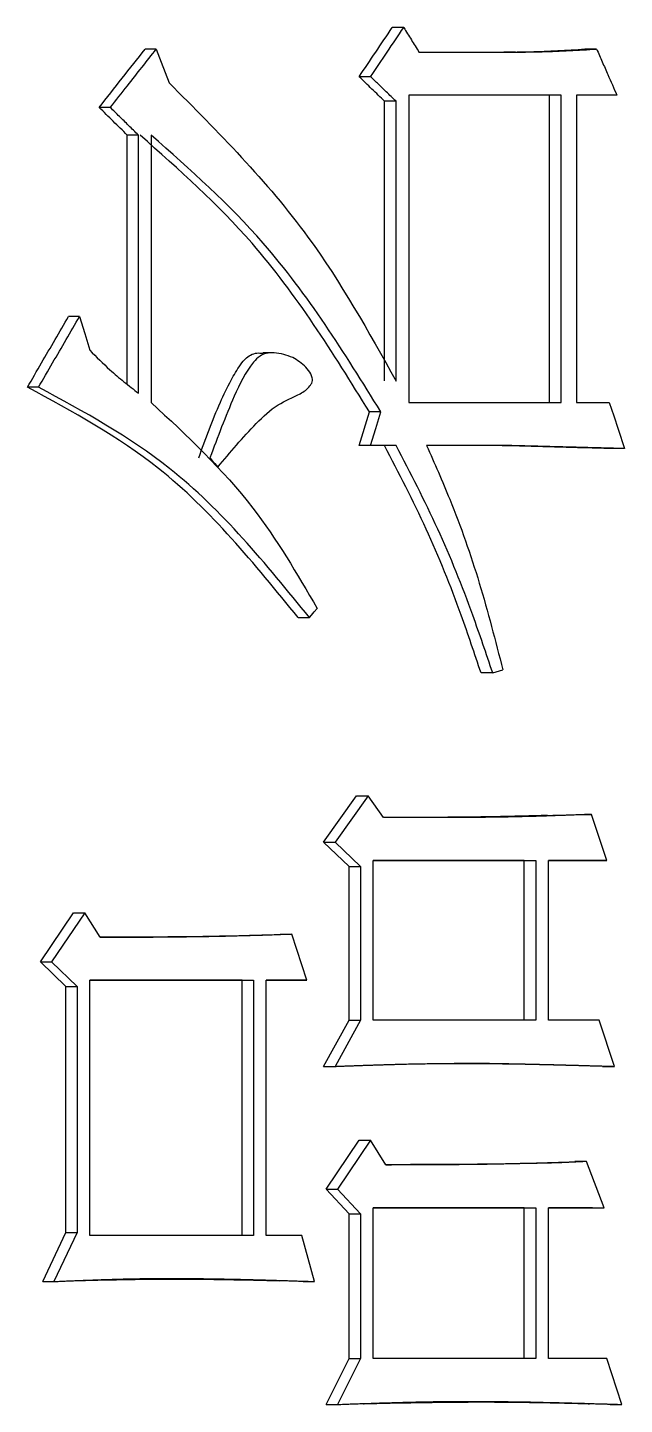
# Model space of a CAD drawing. Header units: millimetres. Extents: x 2379 to 4059, y 879 to 2067.
# Drawn here: x 3118.598 to 3120.7, y 1056.194 to 1061.04 of the extents above; entities that cross this region are included whole.
import ezdxf

# ---------------------------------------------------------------- set-up
doc = ezdxf.new("R2010")
doc.units = ezdxf.units.MM

msp = doc.modelspace()

# ---------------------------------------------------------------- linework, layer by layer
at = {"color": 7, "linetype": 'Continuous', "lineweight": 25}
for p, q in [((3119.9225, 1061.0404), (3119.882, 1061.0404)), ((3119.0516, 1060.9647), (3119.0123, 1060.9647)), ((3119.9762, 1060.9539), (3120.316, 1060.9539)), ((3120.316, 1060.9539), (3120.275, 1060.9539)), ((3120.6015, 1060.9647), (3120.5602, 1060.9647)), ((3119.806, 1060.8673), (3119.7657, 1060.8673)), ((3119.8956, 1060.7808), (3119.8552, 1060.7808)), ((3119.8552, 1059.7964), (3119.8552, 1060.7808)), ((3119.8956, 1059.7964), (3119.8956, 1060.7808)), ((3120.4766, 1060.8024), (3119.9404, 1060.8024)), ((3119.9404, 1060.8024), (3119.9404, 1059.7207)), ((3120.4355, 1060.8024), (3119.9404, 1060.8024)), ((3120.4766, 1060.8024), (3120.4355, 1060.8024)), ((3120.4355, 1059.7207), (3120.4355, 1060.8024)), ((3120.4767, 1059.7207), (3120.4766, 1060.8024)), ((3120.6728, 1060.8024), (3120.5302, 1060.8024)), ((3120.5302, 1060.8024), (3120.5302, 1059.7207)), ((3120.6314, 1060.8024), (3120.5302, 1060.8024)), ((3120.6728, 1060.8024), (3120.6314, 1060.8024)), ((3118.8895, 1060.7592), (3118.8504, 1060.7592)), ((3118.9886, 1060.6618), (3118.9494, 1060.6618)), ((3118.9494, 1059.7845), (3118.9494, 1060.6618)), ((3118.9886, 1059.7531), (3118.9886, 1060.6618)), ((3119.0336, 1060.6617), (3119.0336, 1059.7206)), ((3118.7814, 1060.0236), (3118.7424, 1060.0236)), ((3119.4666, 1059.895), (3119.4262, 1059.895)), ((3118.637, 1059.7747), (3118.5982, 1059.7747)), ((3119.9404, 1059.7207), (3120.4767, 1059.7207)), ((3120.5302, 1059.7207), (3120.6461, 1059.7207)), ((3119.7657, 1059.5693), (3119.8015, 1059.6881)), ((3119.8419, 1059.6881), (3119.8015, 1059.6881)), ((3119.8061, 1059.5693), (3119.7657, 1059.5693)), ((3119.8552, 1059.5693), (3119.7657, 1059.5693)), ((3119.8956, 1059.5693), (3119.8061, 1059.5693)), ((3119.8956, 1059.5693), (3119.8552, 1059.5693)), ((3120.2892, 1059.5693), (3120.0031, 1059.5693)), ((3120.2482, 1059.5693), (3120.0031, 1059.5693)), ((3120.2892, 1059.5693), (3120.2482, 1059.5693)), ((3120.6995, 1059.5585), (3120.6581, 1059.5584)), ((3119.5908, 1058.9634), (3119.5508, 1058.9634)), ((3120.2356, 1058.7688), (3120.1947, 1058.7688)), ((3120.2356, 1058.7688), (3120.2713, 1058.7796)), ((3119.6404, 1058.1738), (3119.7568, 1058.3361)), ((3119.7971, 1058.3361), (3119.6806, 1058.1738)), ((3119.7568, 1058.3361), (3119.7971, 1058.3361)), ((3119.8509, 1058.2604), (3119.7971, 1058.3361)), ((3120.3993, 1058.2669), (3120.5424, 1058.2712)), ((3120.5424, 1058.2712), (3120.5837, 1058.2712)), ((3120.6372, 1058.1089), (3120.5837, 1058.2712)), ((3119.6404, 1058.1738), (3119.6806, 1058.1738)), ((3119.73, 1058.0873), (3119.6404, 1058.1738)), ((3119.6806, 1058.1738), (3119.7702, 1058.0873)), ((3119.73, 1058.0873), (3119.7702, 1058.0873)), ((3119.73, 1057.5464), (3119.73, 1058.0873)), ((3119.7702, 1058.0873), (3119.7702, 1057.5464)), ((3119.815, 1057.5464), (3119.815, 1058.1089)), ((3119.815, 1058.1089), (3120.3874, 1058.1089)), ((3120.3463, 1058.1089), (3119.815, 1058.1089)), ((3120.3463, 1058.1089), (3120.3874, 1058.1089)), ((3120.3464, 1057.5464), (3120.3463, 1058.1089)), ((3120.3874, 1058.1089), (3120.3874, 1057.5464)), ((3120.432, 1058.1089), (3120.6372, 1058.1089)), ((3120.4321, 1057.5464), (3120.432, 1058.1089)), ((3120.5958, 1058.1089), (3120.432, 1058.1089)), ((3120.6372, 1058.1089), (3120.5958, 1058.1089)), ((3118.6433, 1057.7519), (3118.7604, 1057.925)), ((3118.7994, 1057.925), (3118.6822, 1057.7519)), ((3118.7604, 1057.925), (3118.7994, 1057.925)), ((3118.8535, 1057.8385), (3118.7994, 1057.925)), ((3119.4881, 1057.8493), (3119.5281, 1057.8493)), ((3119.5819, 1057.687), (3119.5281, 1057.8493)), ((3118.6433, 1057.7519), (3118.6822, 1057.7519)), ((3118.7334, 1057.6654), (3118.6433, 1057.7519)), ((3118.6822, 1057.7519), (3118.7724, 1057.6654)), ((3118.8174, 1056.7892), (3118.8174, 1057.687)), ((3119.3536, 1057.687), (3119.3934, 1057.687)), ((3119.3536, 1056.7892), (3119.3536, 1057.687)), ((3119.3934, 1057.687), (3119.3934, 1056.7892)), ((3119.4383, 1057.687), (3119.5819, 1057.687)), ((3119.4383, 1056.7892), (3119.4383, 1057.687)), ((3119.5419, 1057.687), (3119.4383, 1057.687)), ((3119.5819, 1057.687), (3119.5419, 1057.687)), ((3118.7334, 1057.6654), (3118.7724, 1057.6654)), ((3118.7334, 1056.8), (3118.7334, 1057.6654)), ((3118.7724, 1057.6654), (3118.7724, 1056.8)), ((3119.6404, 1057.3842), (3119.73, 1057.5464)), ((3119.7702, 1057.5464), (3119.6806, 1057.3842)), ((3119.73, 1057.5464), (3119.7702, 1057.5464)), ((3120.3874, 1057.5464), (3119.815, 1057.5464)), ((3120.6104, 1057.5464), (3120.4321, 1057.5464)), ((3120.6639, 1057.3842), (3120.6104, 1057.5464)), ((3119.6404, 1057.3842), (3119.6806, 1057.3842)), ((3120.6225, 1057.3842), (3120.6639, 1057.3842)), ((3119.6494, 1056.9515), (3119.7658, 1057.1245)), ((3119.8061, 1057.1245), (3119.6896, 1056.9515)), ((3119.7658, 1057.1245), (3119.8061, 1057.1245)), ((3119.8598, 1057.038), (3119.8061, 1057.1245)), ((3120.5659, 1057.0488), (3120.5246, 1057.0488)), ((3120.6283, 1056.8866), (3120.5659, 1057.0488)), ((3119.6494, 1056.9515), (3119.6896, 1056.9515)), ((3119.73, 1056.8649), (3119.6494, 1056.9515)), ((3119.6896, 1056.9515), (3119.7702, 1056.8649)), ((3119.73, 1056.8649), (3119.7702, 1056.8649)), ((3119.73, 1056.3565), (3119.73, 1056.8649)), ((3119.7702, 1056.8649), (3119.7702, 1056.3565)), ((3119.815, 1056.3565), (3119.815, 1056.8866)), ((3119.815, 1056.8866), (3120.3874, 1056.8866)), ((3120.3464, 1056.8866), (3119.815, 1056.8866)), ((3120.3464, 1056.8866), (3120.3874, 1056.8866)), ((3120.3464, 1056.3565), (3120.3464, 1056.8866)), ((3120.3874, 1056.8866), (3120.3874, 1056.3565)), ((3120.4321, 1056.3565), (3120.4321, 1056.8866)), ((3120.4321, 1056.8866), (3120.6283, 1056.8866)), ((3120.5869, 1056.8866), (3120.4321, 1056.8866)), ((3120.5869, 1056.8866), (3120.6283, 1056.8866)), ((3118.6523, 1056.6269), (3118.7334, 1056.8)), ((3118.7724, 1056.8), (3118.6912, 1056.6269)), ((3118.7334, 1056.8), (3118.7724, 1056.8)), ((3119.564, 1056.7892), (3119.4383, 1056.7892)), ((3119.6088, 1056.627), (3119.564, 1056.7892)), ((3118.6523, 1056.6269), (3118.6912, 1056.6269)), ((3119.5688, 1056.6269), (3119.4811, 1056.6294)), ((3119.5688, 1056.6269), (3119.6088, 1056.627)), ((3119.6494, 1056.1943), (3119.73, 1056.3565)), ((3119.7702, 1056.3565), (3119.6896, 1056.1943)), ((3119.73, 1056.3565), (3119.7702, 1056.3565)), ((3120.3874, 1056.3565), (3119.815, 1056.3565)), ((3120.6372, 1056.3565), (3120.4321, 1056.3565)), ((3120.6907, 1056.1943), (3120.6372, 1056.3565)), ((3119.6494, 1056.1943), (3119.6896, 1056.1943)), ((3120.6492, 1056.1943), (3120.5763, 1056.1967)), ((3120.6492, 1056.1943), (3120.6907, 1056.1943))]:
    msp.add_line(p, q, dxfattribs=at)
at = {"color": 7, "linetype": 'Continuous', "lineweight": 25, "flags": 128}
for points in [[(3119.0516, 1060.9647), (3119.0691, 1060.9184), (3119.0829, 1060.8821), (3119.0966, 1060.8457)], [(3118.7814, 1060.0236), (3118.7994, 1059.9641), (3118.8174, 1059.9046)], [(3120.6461, 1059.7207), (3120.6616, 1059.6737), (3120.6771, 1059.6267), (3120.6995, 1059.5585)], [(3119.8061, 1059.5693), (3119.824, 1059.6287), (3119.8419, 1059.6881)], [(3119.2405, 1059.526), (3119.2475, 1059.5177), (3119.2575, 1059.5056), (3119.2676, 1059.4935)], [(3119.5908, 1058.9635), (3119.5977, 1058.9717), (3119.6077, 1058.9838), (3119.6177, 1058.9958)]]:
    msp.add_lwpolyline(points, dxfattribs=at)
at = {"color": 7, "linetype": 'Continuous', "lineweight": 25}
for points, knots in [([(3119.7657, 1060.8673), (3119.7851, 1060.8962), (3119.8239, 1060.9539), (3119.8626, 1061.0116), (3119.882, 1061.0404)], [0, 0, 0, 0, 0.500001, 1, 1, 1, 1]), ([(3119.806, 1060.8673), (3119.8255, 1060.8962), (3119.8643, 1060.9539), (3119.9031, 1061.0116), (3119.9225, 1061.0404)], [0, 0, 0, 0, 0.4999994, 1, 1, 1, 1]), ([(3119.9225, 1061.0404), (3119.9314, 1061.026), (3119.9493, 1060.9971), (3119.9673, 1060.9683), (3119.9762, 1060.9539)], [0, 0, 0, 0, 0.5, 1, 1, 1, 1]), ([(3118.8504, 1060.7592), (3118.8774, 1060.7934), (3118.9314, 1060.8619), (3118.9853, 1060.9304), (3119.0123, 1060.9647)], [0, 0, 0, 0, 0.5, 1, 1, 1, 1]), ([(3118.8895, 1060.7592), (3118.9097, 1060.7847), (3118.9468, 1060.8317), (3119.0008, 1060.9003), (3119.0347, 1060.9432), (3119.0516, 1060.9647)], [0, 0, 0, 0, 0.373043, 0.686521, 1, 1, 1, 1]), ([(3120.275, 1060.9539), (3120.3063, 1060.9542), (3120.3695, 1060.9548), (3120.4646, 1060.9588), (3120.5283, 1060.9627), (3120.5602, 1060.9647)], [0, 0, 0, 0, 0.328876, 0.66438, 1, 1, 1, 1]), ([(3120.316, 1060.9539), (3120.3473, 1060.9542), (3120.4106, 1060.9548), (3120.5058, 1060.9588), (3120.5696, 1060.9627), (3120.6015, 1060.9647)], [0, 0, 0, 0, 0.328449, 0.664167, 1, 1, 1, 1]), ([(3120.6015, 1060.9647), (3120.6081, 1060.9497), (3120.6213, 1060.9197), (3120.6451, 1060.8656), (3120.6622, 1060.8265), (3120.6728, 1060.8024)], [0, 0, 0, 0, 0.277507, 0.555013, 1, 1, 1, 1]), ([(3119.0966, 1060.8456), (3119.269, 1060.6729), (3119.5793, 1060.3618), (3119.7982, 1059.9704), (3119.8955, 1059.7963)], [0, 0, 0, 0, 0.555354, 1, 1, 1, 1]), ([(3119.8552, 1060.7808), (3119.8403, 1060.7952), (3119.8105, 1060.8241), (3119.7806, 1060.8529), (3119.7657, 1060.8673)], [0, 0, 0, 0, 0.500002, 1, 1, 1, 1]), ([(3119.8956, 1060.7808), (3119.8841, 1060.7919), (3119.8634, 1060.8119), (3119.8335, 1060.8408), (3119.8152, 1060.8585), (3119.806, 1060.8673)], [0, 0, 0, 0, 0.38646, 0.693229, 1, 1, 1, 1]), ([(3118.9494, 1060.6618), (3118.9329, 1060.678), (3118.8999, 1060.7105), (3118.8669, 1060.7429), (3118.8504, 1060.7592)], [0, 0, 0, 0, 0.500002, 1, 1, 1, 1]), ([(3118.9886, 1060.6618), (3118.9771, 1060.6731), (3118.9549, 1060.695), (3118.9218, 1060.7274), (3118.9003, 1060.7486), (3118.8895, 1060.7592)], [0, 0, 0, 0, 0.347839, 0.673919, 1, 1, 1, 1]), ([(3119.8015, 1059.6881), (3119.6731, 1059.8952), (3119.446, 1060.2616), (3119.1312, 1060.5404), (3118.9943, 1060.6617)], [0, 0, 0, 0, 0.565057, 1, 1, 1, 1]), ([(3119.8419, 1059.6881), (3119.7133, 1059.8952), (3119.4858, 1060.2616), (3119.1707, 1060.5404), (3119.0336, 1060.6617)], [0, 0, 0, 0, 0.564995, 1, 1, 1, 1]), ([(3118.5982, 1059.7747), (3118.6147, 1059.8032), (3118.647, 1059.859), (3118.6951, 1059.9419), (3118.7266, 1059.9964), (3118.7424, 1060.0236)], [0, 0, 0, 0, 0.343588, 0.671794, 1, 1, 1, 1]), ([(3118.637, 1059.7747), (3118.6535, 1059.8032), (3118.6859, 1059.8589), (3118.734, 1059.9419), (3118.7656, 1059.9963), (3118.7814, 1060.0236)], [0, 0, 0, 0, 0.343461, 0.671731, 1, 1, 1, 1]), ([(3118.8174, 1059.9046), (3118.8407, 1059.8813), (3118.8793, 1059.8425), (3118.9376, 1059.7934), (3118.9716, 1059.7666), (3118.9886, 1059.7531)], [0, 0, 0, 0, 0.429081, 0.714347, 1, 1, 1, 1]), ([(3119.2009, 1059.526), (3119.2246, 1059.592), (3119.2582, 1059.6852), (3119.3107, 1059.7929), (3119.3408, 1059.8454), (3119.3656, 1059.8772), (3119.3883, 1059.8915), (3119.4089, 1059.8963), (3119.4214, 1059.8942), (3119.4263, 1059.8934)], [0, 0, 0, 0, 0.456256, 0.645146, 0.784685, 0.856115, 0.910986, 0.965761, 1, 1, 1, 1]), ([(3119.2676, 1059.4935), (3119.3116, 1059.5454), (3119.3775, 1059.6234), (3119.474, 1059.7156), (3119.5455, 1059.7422), (3119.5864, 1059.7692), (3119.5986, 1059.788), (3119.6016, 1059.7982), (3119.6007, 1059.8098), (3119.5938, 1059.8265), (3119.5722, 1059.8531), (3119.5299, 1059.8839), (3119.4795, 1059.896), (3119.4398, 1059.8952), (3119.4136, 1059.8844), (3119.3698, 1059.8368), (3119.3108, 1059.7149), (3119.2675, 1059.5987), (3119.2405, 1059.526)], [0, 0, 0, 0, 0.187598, 0.281274, 0.36356, 0.404899, 0.415318, 0.423915, 0.432542, 0.445489, 0.471595, 0.525453, 0.589419, 0.616919, 0.639175, 0.667927, 0.792344, 1, 1, 1, 1]), ([(3119.5508, 1058.9635), (3119.397, 1059.153), (3119.1251, 1059.4881), (3118.7578, 1059.6879), (3118.5982, 1059.7747)], [0, 0, 0, 0, 0.565596, 1, 1, 1, 1]), ([(3119.5908, 1058.9635), (3119.4368, 1059.153), (3119.1644, 1059.4881), (3118.7968, 1059.6879), (3118.637, 1059.7747)], [0, 0, 0, 0, 0.5655186, 1, 1, 1, 1]), ([(3119.0336, 1059.7206), (3119.1598, 1059.6033), (3119.3871, 1059.3919), (3119.5467, 1059.1178), (3119.6177, 1058.9958)], [0, 0, 0, 0, 0.555264, 1, 1, 1, 1]), ([(3120.1947, 1058.7688), (3120.172, 1058.8366), (3120.1143, 1059.0085), (3120.0058, 1059.2787), (3119.9055, 1059.4722), (3119.8552, 1059.5693)], [0, 0, 0, 0, 0.245346, 0.6215, 1, 1, 1, 1]), ([(3120.2356, 1058.7688), (3120.2128, 1058.8366), (3120.1551, 1059.0085), (3120.0464, 1059.2787), (3119.946, 1059.4722), (3119.8956, 1059.5693)], [0, 0, 0, 0, 0.2452891, 0.6214693, 1, 1, 1, 1]), ([(3120.0031, 1059.5693), (3120.0308, 1059.5066), (3120.1006, 1059.349), (3120.1931, 1059.0858), (3120.2452, 1058.8819), (3120.2713, 1058.7796)], [0, 0, 0, 0, 0.247522, 0.622512, 1, 1, 1, 1]), ([(3120.6581, 1059.5584), (3120.6306, 1059.5592), (3120.5486, 1059.5613), (3120.412, 1059.565), (3120.3028, 1059.5678), (3120.2482, 1059.5693)], [0, 0, 0, 0, 0.201645, 0.600822, 1, 1, 1, 1]), ([(3120.6995, 1059.5585), (3120.6961, 1059.5585), (3120.691, 1059.5587), (3120.6841, 1059.5589), (3120.6772, 1059.559), (3120.6703, 1059.5592), (3120.6634, 1059.5594), (3120.6583, 1059.5595), (3120.6514, 1059.5597), (3120.6445, 1059.5599), (3120.6376, 1059.5601), (3120.6325, 1059.5602), (3120.6256, 1059.5604), (3120.6187, 1059.5606), (3120.6118, 1059.5608), (3120.6067, 1059.5609), (3120.5998, 1059.5611), (3120.5912, 1059.5613), (3120.5774, 1059.5617), (3120.5637, 1059.562), (3120.5499, 1059.5624), (3120.5396, 1059.5627), (3120.5258, 1059.563), (3120.512, 1059.5634), (3120.4982, 1059.5638), (3120.4879, 1059.564), (3120.4741, 1059.5644), (3120.4604, 1059.5648), (3120.4466, 1059.5651), (3120.4363, 1059.5654), (3120.4225, 1059.5658), (3120.4087, 1059.5661), (3120.3949, 1059.5665), (3120.3846, 1059.5668), (3120.3742, 1059.567), (3120.3656, 1059.5673), (3120.357, 1059.5675), (3120.3501, 1059.5677), (3120.3432, 1059.5678), (3120.3381, 1059.568), (3120.3312, 1059.5682), (3120.3243, 1059.5683), (3120.3174, 1059.5685), (3120.3122, 1059.5687), (3120.3058, 1059.5688), (3120.2981, 1059.569), (3120.2922, 1059.5692), (3120.2892, 1059.5693)], [0, 0, 0, 0, 0.025173, 0.03776, 0.050346, 0.075519, 0.088105, 0.100692, 0.113278, 0.138451, 0.151038, 0.163624, 0.176211, 0.201384, 0.21397, 0.226556, 0.239143, 0.264316, 0.289489, 0.339835, 0.365007, 0.39018, 0.415353, 0.465699, 0.490872, 0.516045, 0.541218, 0.591564, 0.616737, 0.64191, 0.667082, 0.717428, 0.742601, 0.767774, 0.792947, 0.81812, 0.830706, 0.855879, 0.868466, 0.881052, 0.893639, 0.918812, 0.931398, 0.943984, 0.956571, 0.978285, 1, 1, 1, 1]), ([(3120.5837, 1058.2712), (3120.5756, 1058.2709), (3120.5593, 1058.2702), (3120.5349, 1058.2693), (3120.5104, 1058.2684), (3120.486, 1058.2675), (3120.4616, 1058.2666), (3120.4372, 1058.2657), (3120.3883, 1058.2641), (3120.3312, 1058.2626), (3120.2741, 1058.2615), (3120.2456, 1058.2611), (3120.2252, 1058.2608), (3120.2048, 1058.2606), (3120.1803, 1058.2603), (3120.1558, 1058.2601), (3120.1313, 1058.26), (3120.1068, 1058.2599), (3120.0823, 1058.2598), (3120.0619, 1058.2598), (3120.0415, 1058.2598), (3120.021, 1058.2598), (3120.0006, 1058.2598), (3119.9843, 1058.2599), (3119.972, 1058.2599), (3119.9597, 1058.2599), (3119.9475, 1058.26), (3119.9352, 1058.26), (3119.9229, 1058.2601), (3119.9107, 1058.2601), (3119.8984, 1058.2602), (3119.8882, 1058.2602), (3119.88, 1058.2602), (3119.8749, 1058.2603), (3119.8698, 1058.2603), (3119.8647, 1058.2603), (3119.858, 1058.2603), (3119.8534, 1058.2604), (3119.8509, 1058.2604)], [0, 0, 0, 0, 0.033402, 0.066804, 0.100206, 0.133609, 0.167011, 0.200413, 0.233815, 0.367425, 0.43423, 0.467632, 0.484333, 0.517735, 0.551137, 0.584539, 0.617941, 0.651344, 0.684746, 0.718148, 0.734849, 0.768251, 0.801653, 0.818354, 0.835056, 0.851757, 0.868458, 0.885159, 0.90186, 0.918561, 0.935262, 0.951963, 0.960314, 0.968664, 0.972839, 0.98119, 0.989541, 1, 1, 1, 1]), ([(3120.4288, 1058.2672), (3120.4287, 1058.2672), (3120.4287, 1058.2672), (3120.4275, 1058.2672), (3120.4249, 1058.2671), (3120.3512, 1058.2653), (3120.2012, 1058.2614), (3120.0417, 1058.2605), (3119.9568, 1058.2603), (3119.9133, 1058.2603), (3119.8968, 1058.2603), (3119.8862, 1058.2603), (3119.8831, 1058.2602), (3119.8815, 1058.2602)], [0, 0, 0, 0, 0.002488, 0.005643, 0.013438, 0.023457, 0.468961, 0.690761, 0.852883, 0.894614, 0.930819, 0.964705, 1, 1, 1, 1]), ([(3118.8534, 1057.8386), (3118.8927, 1057.8387), (3118.9582, 1057.8389), (3119.0302, 1057.8394), (3119.0662, 1057.8397), (3119.0792, 1057.8398), (3119.0923, 1057.8399), (3119.1054, 1057.84), (3119.1282, 1057.8402), (3119.1968, 1057.8411), (3119.3201, 1057.8431), (3119.4302, 1057.8471), (3119.4881, 1057.8493)], [0, 0, 0, 0, 0.185547, 0.308981, 0.33984, 0.355269, 0.370698, 0.401556, 0.416986, 0.478702, 0.725572, 1, 1, 1, 1]), ([(3119.5281, 1057.8493), (3119.502, 1057.8482), (3119.4694, 1057.8468), (3119.4303, 1057.8454), (3119.4108, 1057.8449), (3119.3717, 1057.8438), (3119.2869, 1057.8421), (3119.1955, 1057.8404), (3119.1236, 1057.8398), (3119.1008, 1057.8396), (3119.0877, 1057.8395), (3119.0779, 1057.8394), (3119.0681, 1057.8394), (3119.0583, 1057.8393), (3119.0485, 1057.8392), (3119.0387, 1057.8392), (3119.0289, 1057.8391), (3119.0191, 1057.8391), (3119.0093, 1057.839), (3118.9994, 1057.839), (3118.9864, 1057.8389), (3118.9733, 1057.8389), (3118.9602, 1057.8388), (3118.9504, 1057.8388), (3118.9422, 1057.8388), (3118.9357, 1057.8387), (3118.9308, 1057.8387), (3118.9259, 1057.8387), (3118.921, 1057.8387), (3118.9144, 1057.8387), (3118.9079, 1057.8386), (3118.9013, 1057.8386), (3118.8964, 1057.8386), (3118.8915, 1057.8386), (3118.8866, 1057.8386), (3118.8817, 1057.8386), (3118.8768, 1057.8385), (3118.8719, 1057.8385), (3118.867, 1057.8385), (3118.8609, 1057.8385), (3118.8564, 1057.8385), (3118.8535, 1057.8385)], [0, 0, 0, 0, 0.11615, 0.145188, 0.174226, 0.203263, 0.319414, 0.551716, 0.609791, 0.638828, 0.653347, 0.667866, 0.682385, 0.696903, 0.711422, 0.725941, 0.74046, 0.754979, 0.769497, 0.784016, 0.798535, 0.827572, 0.842091, 0.85661, 0.871129, 0.878388, 0.885648, 0.892907, 0.900166, 0.907426, 0.921944, 0.929204, 0.936463, 0.943723, 0.950982, 0.958241, 0.965501, 0.97276, 0.98002, 0.987279, 1, 1, 1, 1]), ([(3118.8174, 1057.687), (3118.9135, 1057.687), (3119.1058, 1057.687), (3119.2975, 1057.687), (3119.3934, 1057.687)], [0, 0, 0, 0, 0.499996, 1, 1, 1, 1]), ([(3119.3536, 1057.687), (3119.2579, 1057.687), (3119.0794, 1057.687), (3118.9004, 1057.687), (3118.8174, 1057.687)], [0, 0, 0, 0, 0.536358, 1, 1, 1, 1]), ([(3119.6806, 1057.3842), (3119.6854, 1057.3843), (3119.6926, 1057.3846), (3119.7022, 1057.385), (3119.7094, 1057.3852), (3119.7166, 1057.3855), (3119.7238, 1057.3858), (3119.731, 1057.386), (3119.7382, 1057.3863), (3119.7454, 1057.3866), (3119.7526, 1057.3868), (3119.7598, 1057.3871), (3119.767, 1057.3873), (3119.7742, 1057.3876), (3119.7814, 1057.3879), (3119.791, 1057.3882), (3119.8007, 1057.3885), (3119.8103, 1057.3888), (3119.8175, 1057.3891), (3119.8247, 1057.3893), (3119.8319, 1057.3896), (3119.8391, 1057.3898), (3119.8463, 1057.39), (3119.8535, 1057.3903), (3119.8607, 1057.3905), (3119.8679, 1057.3907), (3119.8751, 1057.3909), (3119.8823, 1057.3911), (3119.8919, 1057.3914), (3119.9015, 1057.3916), (3119.9111, 1057.3919), (3119.9183, 1057.3921), (3119.9327, 1057.3924), (3119.9638, 1057.3931), (3120.0022, 1057.3938), (3120.0358, 1057.3942), (3120.0526, 1057.3944), (3120.0622, 1057.3945), (3120.0694, 1057.3945), (3120.0766, 1057.3946), (3120.0838, 1057.3946), (3120.0909, 1057.3946), (3120.0981, 1057.3947), (3120.1053, 1057.3947), (3120.1149, 1057.3947), (3120.1245, 1057.3947), (3120.1341, 1057.3947), (3120.1413, 1057.3947), (3120.1485, 1057.3947), (3120.1557, 1057.3947), (3120.1629, 1057.3946), (3120.17, 1057.3946), (3120.1772, 1057.3946), (3120.1844, 1057.3945), (3120.1916, 1057.3945), (3120.1988, 1057.3944), (3120.206, 1057.3944), (3120.2132, 1057.3943), (3120.2204, 1057.3943), (3120.2275, 1057.3942), (3120.2371, 1057.3941), (3120.2467, 1057.394), (3120.2563, 1057.3939), (3120.2635, 1057.3938), (3120.2707, 1057.3937), (3120.2778, 1057.3936), (3120.285, 1057.3935), (3120.2994, 1057.3933), (3120.3305, 1057.3928), (3120.3688, 1057.392), (3120.4023, 1057.3913), (3120.419, 1057.3909), (3120.4286, 1057.3907), (3120.4358, 1057.3905), (3120.4429, 1057.3903), (3120.4501, 1057.3901), (3120.4573, 1057.39), (3120.4669, 1057.3897), (3120.4764, 1057.3895), (3120.486, 1057.3892), (3120.4932, 1057.389), (3120.5003, 1057.3888), (3120.5075, 1057.3887), (3120.5147, 1057.3885), (3120.5218, 1057.3883), (3120.529, 1057.3881), (3120.5362, 1057.3879), (3120.5434, 1057.3877), (3120.5505, 1057.3875), (3120.5577, 1057.3873), (3120.5673, 1057.387), (3120.5768, 1057.3867), (3120.5864, 1057.3864), (3120.5935, 1057.3862), (3120.6007, 1057.386), (3120.6079, 1057.3858), (3120.615, 1057.3856), (3120.6222, 1057.3854), (3120.6294, 1057.3852), (3120.6365, 1057.385), (3120.6437, 1057.3848), (3120.6528, 1057.3845), (3120.6596, 1057.3843), (3120.6639, 1057.3842)], [0, 0, 0, 0, 0.014617, 0.021926, 0.029235, 0.036543, 0.043852, 0.051161, 0.058469, 0.065778, 0.073086, 0.080395, 0.087704, 0.095012, 0.102321, 0.10963, 0.124247, 0.131556, 0.138864, 0.146173, 0.153482, 0.16079, 0.168099, 0.175407, 0.182716, 0.190025, 0.197333, 0.204642, 0.211951, 0.226568, 0.233877, 0.241185, 0.248494, 0.277729, 0.336198, 0.365433, 0.38005, 0.387359, 0.394667, 0.401976, 0.409284, 0.416593, 0.423902, 0.43121, 0.438519, 0.453136, 0.460445, 0.467754, 0.475062, 0.482371, 0.48968, 0.496988, 0.504297, 0.511606, 0.518914, 0.526223, 0.533531, 0.54084, 0.548149, 0.555457, 0.562766, 0.577383, 0.584692, 0.592001, 0.599309, 0.606618, 0.613927, 0.621235, 0.65047, 0.708939, 0.738174, 0.752791, 0.7601, 0.767408, 0.774717, 0.782026, 0.789334, 0.796643, 0.81126, 0.818569, 0.825877, 0.833186, 0.840495, 0.847803, 0.855112, 0.862421, 0.869729, 0.877038, 0.884347, 0.891655, 0.898964, 0.913581, 0.92089, 0.928198, 0.935507, 0.942816, 0.950124, 0.957433, 0.964742, 0.97205, 0.979359, 0.986668, 1, 1, 1, 1]), ([(3120.6225, 1057.3842), (3120.6129, 1057.3844), (3120.5986, 1057.3849), (3120.5795, 1057.3854), (3120.5652, 1057.3858), (3120.5508, 1057.3863), (3120.5365, 1057.3867), (3120.5222, 1057.3871), (3120.5078, 1057.3875), (3120.4935, 1057.3879), (3120.4792, 1057.3883), (3120.4648, 1057.3887), (3120.4505, 1057.3891), (3120.4361, 1057.3894), (3120.4218, 1057.3898), (3120.4027, 1057.3903), (3120.35, 1057.3915), (3120.2974, 1057.3926), (3120.2495, 1057.3934), (3120.2351, 1057.3936), (3120.2208, 1057.3938), (3120.2064, 1057.394), (3120.1872, 1057.3942), (3120.1681, 1057.3943), (3120.1489, 1057.3945), (3120.1345, 1057.3946), (3120.1202, 1057.3946), (3120.1088, 1057.3947), (3120.1021, 1057.3947), (3120.1003, 1057.3947)], [0, 0, 0, 0, 0.054977, 0.082465, 0.109954, 0.137442, 0.16493, 0.192419, 0.219907, 0.247396, 0.274884, 0.302372, 0.329861, 0.357349, 0.384838, 0.412326, 0.467303, 0.687211, 0.714699, 0.742188, 0.769676, 0.797165, 0.824653, 0.87963, 0.907118, 0.934607, 0.962095, 0.989584, 1, 1, 1, 1]), ([(3119.8597, 1057.0381), (3119.9126, 1057.0383), (3120.0317, 1057.0386), (3120.2534, 1057.04), (3120.422, 1057.0455), (3120.5246, 1057.0488)], [0, 0, 0, 0, 0.237866, 0.536241, 1, 1, 1, 1]), ([(3120.5659, 1057.0488), (3120.5329, 1057.0473), (3120.4834, 1057.0451), (3120.4257, 1057.0436), (3120.3968, 1057.043), (3120.3679, 1057.0424), (3120.2812, 1057.0407), (3120.1944, 1057.0396), (3120.1199, 1057.0391), (3120.1075, 1057.039), (3120.0951, 1057.0389), (3120.0827, 1057.0388), (3120.0723, 1057.0388), (3120.062, 1057.0387), (3120.0517, 1057.0386), (3120.0392, 1057.0386), (3120.0268, 1057.0385), (3120.0165, 1057.0385), (3120.0061, 1057.0384), (3119.9958, 1057.0384), (3119.9834, 1057.0383), (3119.973, 1057.0383), (3119.9627, 1057.0383), (3119.9523, 1057.0383), (3119.942, 1057.0382), (3119.9337, 1057.0382), (3119.9275, 1057.0382), (3119.9213, 1057.0382), (3119.9161, 1057.0382), (3119.9109, 1057.0381), (3119.9057, 1057.0381), (3119.8995, 1057.0381), (3119.8943, 1057.0381), (3119.8892, 1057.0381), (3119.884, 1057.0381), (3119.8778, 1057.0381), (3119.8726, 1057.038), (3119.8666, 1057.038), (3119.8627, 1057.038), (3119.8598, 1057.038)], [0, 0, 0, 0, 0.14049, 0.210735, 0.245858, 0.263419, 0.333664, 0.614647, 0.632209, 0.64977, 0.667331, 0.684892, 0.702453, 0.711234, 0.728795, 0.746356, 0.763917, 0.781479, 0.790259, 0.80782, 0.825382, 0.842943, 0.851723, 0.869285, 0.886846, 0.895626, 0.904407, 0.913188, 0.921968, 0.926358, 0.935139, 0.94392, 0.9527, 0.957091, 0.965871, 0.974652, 0.983432, 0.987823, 1, 1, 1, 1]), ([(3119.3934, 1056.7892), (3119.2975, 1056.7892), (3119.1058, 1056.7892), (3118.9136, 1056.7892), (3118.8174, 1056.7892)], [0, 0, 0, 0, 0.499996, 1, 1, 1, 1]), ([(3118.6912, 1056.6269), (3118.6977, 1056.6272), (3118.7107, 1056.6278), (3118.7269, 1056.6285), (3118.7432, 1056.6291), (3118.7562, 1056.6297), (3118.7724, 1056.6304), (3118.7854, 1056.6309), (3118.8017, 1056.6315), (3118.8147, 1056.632), (3118.8309, 1056.6326), (3118.8439, 1056.6331), (3118.8601, 1056.6337), (3118.8731, 1056.6341), (3118.8894, 1056.6346), (3118.9024, 1056.635), (3118.9186, 1056.6355), (3118.9316, 1056.6358), (3118.9478, 1056.6362), (3118.9608, 1056.6365), (3118.9738, 1056.6367), (3118.9868, 1056.6369), (3118.9998, 1056.6371), (3119.016, 1056.6374), (3119.029, 1056.6375), (3119.0452, 1056.6377), (3119.0582, 1056.6378), (3119.0744, 1056.6378), (3119.0874, 1056.6379), (3119.1036, 1056.6379), (3119.1166, 1056.6379), (3119.1328, 1056.6378), (3119.1685, 1056.6377), (3119.2139, 1056.6372), (3119.2593, 1056.6365), (3119.2852, 1056.636), (3119.3014, 1056.6357), (3119.3176, 1056.6354), (3119.3306, 1056.6351), (3119.3468, 1056.6347), (3119.3597, 1056.6344), (3119.3759, 1056.634), (3119.3889, 1056.6336), (3119.4051, 1056.6332), (3119.418, 1056.6328), (3119.4342, 1056.6324), (3119.4472, 1056.632), (3119.4633, 1056.6315), (3119.4763, 1056.6312), (3119.4892, 1056.6308), (3119.5022, 1056.6304), (3119.5151, 1056.63), (3119.5313, 1056.6294), (3119.5442, 1056.629), (3119.5604, 1056.6285), (3119.5733, 1056.6281), (3119.5906, 1056.6275), (3119.6013, 1056.6272), (3119.6088, 1056.627)], [0, 0, 0, 0, 0.021203, 0.042406, 0.053008, 0.074211, 0.084813, 0.106016, 0.116618, 0.137821, 0.148423, 0.169626, 0.180228, 0.201431, 0.212032, 0.233236, 0.243837, 0.265041, 0.275642, 0.296845, 0.307447, 0.318049, 0.339252, 0.349854, 0.371057, 0.381659, 0.402862, 0.413463, 0.434667, 0.445268, 0.466472, 0.477073, 0.498276, 0.58309, 0.625497, 0.6467, 0.667903, 0.678505, 0.699708, 0.71031, 0.731513, 0.742115, 0.763318, 0.773919, 0.795123, 0.805724, 0.826928, 0.837529, 0.858732, 0.869334, 0.879936, 0.901139, 0.911741, 0.932944, 0.943545, 0.964749, 0.97535, 1, 1, 1, 1]), ([(3118.7366, 1056.6288), (3118.7368, 1056.6288), (3118.7372, 1056.6288), (3118.7434, 1056.629), (3118.863, 1056.6327), (3119.1313, 1056.6385), (3119.3633, 1056.6327), (3119.4861, 1056.6296)], [0, 0, 0, 0, 0.005847, 0.012184, 0.043679, 0.493973, 1, 1, 1, 1]), ([(3119.6896, 1056.1943), (3119.6933, 1056.1944), (3119.7008, 1056.1947), (3119.712, 1056.1951), (3119.7233, 1056.1955), (3119.7345, 1056.1959), (3119.7458, 1056.1963), (3119.757, 1056.1967), (3119.7682, 1056.1971), (3119.7795, 1056.1974), (3119.7907, 1056.1978), (3119.802, 1056.1982), (3119.8132, 1056.1986), (3119.8244, 1056.199), (3119.8338, 1056.1993), (3119.8431, 1056.1996), (3119.8525, 1056.1999), (3119.8637, 1056.2002), (3119.8787, 1056.2007), (3119.8937, 1056.2011), (3119.9124, 1056.2016), (3119.9311, 1056.2021), (3119.9536, 1056.2027), (3119.976, 1056.2032), (3119.9985, 1056.2036), (3120.0209, 1056.204), (3120.0434, 1056.2044), (3120.0621, 1056.2046), (3120.0808, 1056.2048), (3120.0995, 1056.205), (3120.1219, 1056.2051), (3120.1444, 1056.2051), (3120.1668, 1056.2051), (3120.2117, 1056.205), (3120.2789, 1056.2045), (3120.3462, 1056.2034), (3120.3984, 1056.2024), (3120.4283, 1056.2016), (3120.4581, 1056.2009), (3120.4805, 1056.2003), (3120.4992, 1056.1999), (3120.5141, 1056.1995), (3120.5234, 1056.1992), (3120.5327, 1056.199), (3120.542, 1056.1987), (3120.5532, 1056.1984), (3120.5644, 1056.1981), (3120.5737, 1056.1978), (3120.583, 1056.1975), (3120.5924, 1056.1972), (3120.6035, 1056.1969), (3120.6129, 1056.1966), (3120.6203, 1056.1964), (3120.6259, 1056.1962), (3120.6315, 1056.1961), (3120.6371, 1056.1959), (3120.6427, 1056.1957), (3120.6483, 1056.1956), (3120.6538, 1056.1954), (3120.6594, 1056.1952), (3120.6641, 1056.1951), (3120.6687, 1056.1949), (3120.6734, 1056.1948), (3120.6791, 1056.1946), (3120.6848, 1056.1945), (3120.6887, 1056.1943), (3120.6907, 1056.1943)], [0, 0, 0, 0, 0.011199, 0.022398, 0.033596, 0.044795, 0.055994, 0.067193, 0.078392, 0.089591, 0.100789, 0.111988, 0.123187, 0.134386, 0.145585, 0.151184, 0.162383, 0.173582, 0.184781, 0.207178, 0.218377, 0.240775, 0.263172, 0.28557, 0.307968, 0.330365, 0.352763, 0.375161, 0.38636, 0.408757, 0.431155, 0.453553, 0.47595, 0.498348, 0.587939, 0.67753, 0.699928, 0.744723, 0.767121, 0.789519, 0.811916, 0.823115, 0.834314, 0.839913, 0.851112, 0.862311, 0.87351, 0.884709, 0.890308, 0.901507, 0.912706, 0.923905, 0.929504, 0.935103, 0.940703, 0.946302, 0.951902, 0.957501, 0.9631, 0.9687, 0.974299, 0.977099, 0.982698, 0.988298, 0.994149, 1, 1, 1, 1]), ([(3119.7811, 1056.197), (3119.7811, 1056.197), (3119.7811, 1056.197), (3119.7822, 1056.197), (3119.7887, 1056.1971), (3119.9199, 1056.2002), (3120.1428, 1056.2044), (3120.3717, 1056.2019), (3120.4772, 1056.1996), (3120.5168, 1056.1986), (3120.538, 1056.198), (3120.5601, 1056.1973), (3120.57, 1056.197), (3120.577, 1056.1968)], [0, 0, 0, 0, 0.001108, 0.003185, 0.012795, 0.037738, 0.513809, 0.780002, 0.865995, 0.905439, 0.93475, 0.954139, 1, 1, 1, 1])]:
    msp.add_open_spline(points, degree=3, knots=knots, dxfattribs=at)

doc.saveas('drawing.dxf')
